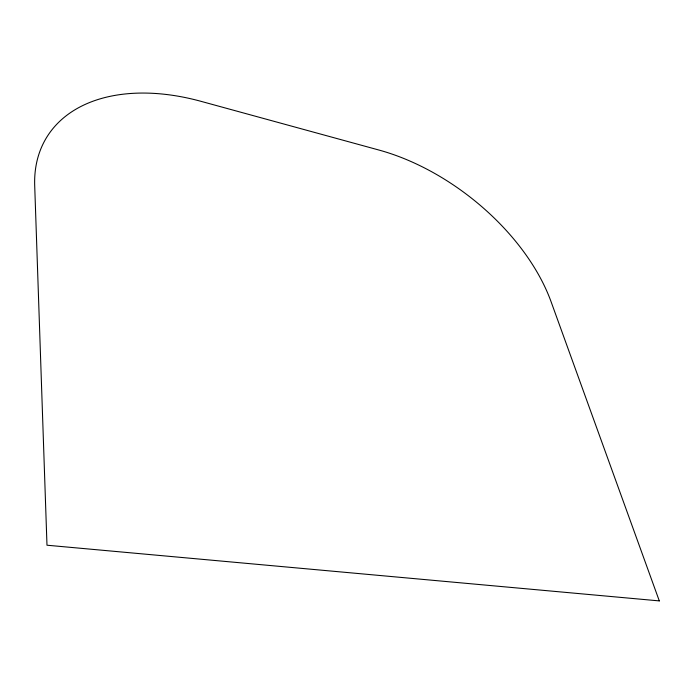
<?xml version="1.0" encoding="UTF-8"?>
<svg xmlns="http://www.w3.org/2000/svg" width="694" height="694" viewBox="0 0 694 694"><rect width="100%" height="100%" fill="white"/><g stroke="black" fill="none" stroke-linecap="round" stroke-linejoin="round"><path stroke-width="1.04" d="M659.3 600.9L46.984 545.215L34.7 185.584A192.229 122.239 31.4 0 1 200.878 101.298L378.967 150.051A176.033 104.586 38 0 1 551.14 301.881L659.3 600.9"/></g></svg>
